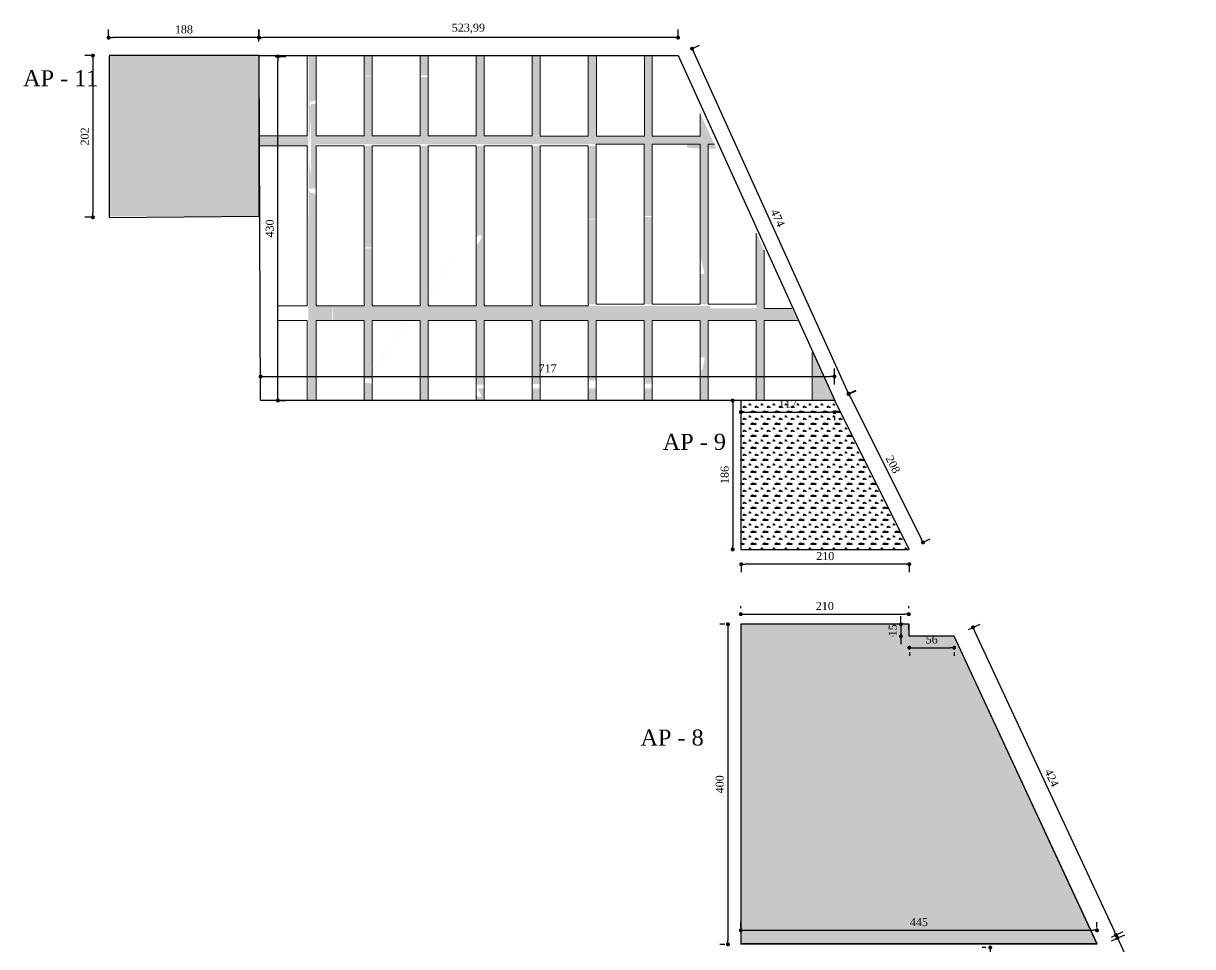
# Model space of a CAD drawing. Header units: centimetres. Extents: x -48696 to 156237, y -5617 to 29024.
# Drawn here: x -48598 to -47137, y 11035 to 12188 of the extents above; entities that cross this region are included whole.
import ezdxf

# ---------------------------------------------------------------- set-up
doc = ezdxf.new("R2010")
doc.units = ezdxf.units.CM
doc.layers.add('Pilares Sub-solo', color=7, linetype='Continuous', lineweight=70)
doc.layers.add('Pisos Externos', color=15, linetype='Continuous', lineweight=9)
doc.styles.add('Valéria', font='romantic.ttf', dxfattribs={"height": 10})
doc.dimstyles.new('Cota - 50', dxfattribs={"dimtxt": 10, "dimasz": 5, "dimexe": 10, "dimexo": 20, "dimgap": 5, "dimtad": 1, "dimtxsty": 'Valéria', "dimblk": 'DOT', "dimcen": 0, "dimclrd": 12, "dimclre": 12, "dimclrt": 2, "dimazin": 2, "dimtfac": 1, "dimtix": 1, "dimtmove": 0, "dimatfit": 3, "dimldrblk": 'DOT', "dimfxl": 1, "dimarcsym": 0})
pattern_1 = [(360, (-31923.786, 10697.409), (15, 15), [2.25, -0.45, 0.6, -0.45, 2.25, -9]), (360, (-31924.536, 10697.859), (15, 15), [1.5, -1.125, 2.25, -1.125, 1.5, -7.5]), (360, (-31919.286, 10703.859), (15, 15), [1.875, -0.75, 1.875, -10.5]), (360, (-31926.786, 10706.859), (15, 15), [0.75, -1.5, 0.75, -12]), (90, (-31925.286, 10706.859), (-15, 15), [1.35, -13.65]), (90, (-31920.786, 10697.859), (-15, 15), [1.5, -13.5]), (90, (-31917.036, 10703.859), (-15, 15), [1.5, -13.5]), (45, (-31918.836, 10697.709), (9e-15, 15), [1.5, -19.713203]), (135, (-31922.736, 10697.709), (-15, 9e-15), [1.5, -19.713203]), (63.43495, (-31919.286, 10697.784), (8e-10, 15), [1.5, -32.04102]), (75.963757, (-31920.0362, 10697.859), (5e-10, 15), [1.5, -60.346584]), (75.963757, (-31916.2862, 10703.859), (5e-10, 15), [1.2, -60.646584]), (75.963757, (-31924.9862, 10706.859), (5e-10, 15), [1.05, -60.796584]), (104.036243, (-31921.5362, 10697.859), (-5e-10, 15), [1.5, -60.346584]), (104.036243, (-31917.7862, 10703.859), (-5e-10, 15), [1.2, -60.646584]), (104.036243, (-31925.5862, 10706.859), (-5e-10, 15), [1.05, -60.796584]), (116.56505, (-31922.286, 10697.784), (-6e-09, 15), [1.5, -32.041002])]

# ---------------------------------------------------------------- blocks, each defined once
blk = doc.blocks.new('_Dot')
at = {"color": 0, "linetype": 'ByBlock', "lineweight": -2}
blk.add_line((-0.5, 0), (-1, 0), dxfattribs=at)
at = {"color": 0, "linetype": 'ByBlock', "const_width": 0.5}
blk.add_lwpolyline([(-0.25, 0, 1), (0.25, 0, 1)], format="xyb", close=True, dxfattribs=at)
blk = doc.blocks.new('*D1870')
at = {"color": 12, "lineweight": -2, "transparency": 16777216}
for p, q in [((-47395.6, 11033.5), (-47400, 11033.5)), ((-47390, 11028.5), (-47390, 10855.5)), ((-47395.5, 10850.5), (-47400, 10850.5))]:
    blk.add_line(p, q, dxfattribs=at)
at = {"layer": 'Defpoints', "color": 0, "transparency": 16777216}
for p in [(-47375.6, 11033.5), (-47390, 10850.5), (-47375.5, 10850.5)]:
    blk.add_point(p, dxfattribs=at)
at = {"color": 12, "lineweight": -2, "transparency": 16777216, "xscale": 5, "yscale": 5, "zscale": 5}
for p, rotation in [((-47390, 11033.5), 90), ((-47390, 10850.5), 270)]:
    blk.add_blockref('_Dot', p, dxfattribs=dict(at, rotation=rotation))
at = {"color": 2, "transparency": 16777216, "insert": (-47400.1, 10942), "char_height": 10, "attachment_point": 5, "rotation": 90, "style": 'Valéria'}
blk.add_mtext('183', dxfattribs=at)
blk = doc.blocks.new('*D1871')
at = {"color": 12, "lineweight": -2, "transparency": 16777216}
for p, q in [((-47238.3, 11041.9), (-47222, 11049.5)), ((-47228.9, 11040.8), (-47148.3, 10867.6)), ((-47153.5, 10859.7), (-47137.1, 10867.3))]:
    blk.add_line(p, q, dxfattribs=at)
at = {"layer": 'Defpoints', "color": 0, "transparency": 16777216}
for p in [(-47256.5, 11033.5), (-47146.2, 10863.1), (-47171.7, 10851.2)]:
    blk.add_point(p, dxfattribs=at)
at = {"color": 12, "lineweight": -2, "transparency": 16777216, "xscale": 5, "yscale": 5, "zscale": 5}
for p, rotation in [((-47231, 11045.3), 114.9621937027988), ((-47146.2, 10863.1), 294.9621937027988)]:
    blk.add_blockref('_Dot', p, dxfattribs=dict(at, rotation=rotation))
at = {"color": 2, "transparency": 16777216, "insert": (-47179.4, 10958.5), "char_height": 10, "attachment_point": 5, "rotation": 294.9622, "style": 'Valéria'}
blk.add_mtext('201', dxfattribs=at)
blk = doc.blocks.new('*D1872')
at = {"color": 12, "lineweight": -2, "transparency": 16777216}
for p, q in [((-47701.7, 11058.4), (-47701.7, 11065)), ((-47256.7, 11058.4), (-47256.7, 11065)), ((-47696.7, 11055), (-47261.7, 11055))]:
    blk.add_line(p, q, dxfattribs=at)
at = {"layer": 'Defpoints', "color": 0, "transparency": 16777216}
for p in [(-47256.7, 11055), (-47701.7, 11038.4), (-47256.7, 11038.4)]:
    blk.add_point(p, dxfattribs=at)
at = {"color": 12, "lineweight": -2, "transparency": 16777216, "xscale": 5, "yscale": 5, "zscale": 5, "rotation": 180}
blk.add_blockref('_Dot', (-47701.7, 11055), dxfattribs=at)
at = {"color": 12, "lineweight": -2, "transparency": 16777216, "xscale": 5, "yscale": 5, "zscale": 5}
blk.add_blockref('_Dot', (-47256.7, 11055), dxfattribs=at)
at = {"color": 2, "transparency": 16777216, "insert": (-47479.2, 11065.1), "char_height": 10, "attachment_point": 5, "style": 'Valéria'}
blk.add_mtext('445', dxfattribs=at)
blk = doc.blocks.new('*D1873')
at = {"color": 12, "lineweight": -2, "transparency": 16777216}
for p, q in [((-47721.7, 11437.4), (-47727.8, 11437.4)), ((-47717.8, 11432.4), (-47717.8, 11042.4)), ((-47721.7, 11037.4), (-47727.8, 11037.4))]:
    blk.add_line(p, q, dxfattribs=at)
at = {"layer": 'Defpoints', "color": 0, "transparency": 16777216}
for p in [(-47701.7, 11437.4), (-47717.8, 11037.4), (-47701.7, 11037.4)]:
    blk.add_point(p, dxfattribs=at)
at = {"color": 12, "lineweight": -2, "transparency": 16777216, "xscale": 5, "yscale": 5, "zscale": 5}
for p, rotation in [((-47717.8, 11437.4), 90), ((-47717.8, 11037.4), 270)]:
    blk.add_blockref('_Dot', p, dxfattribs=dict(at, rotation=rotation))
at = {"color": 2, "transparency": 16777216, "insert": (-47728, 11237.4), "char_height": 10, "attachment_point": 5, "rotation": 90, "style": 'Valéria'}
blk.add_mtext('400', dxfattribs=at)
blk = doc.blocks.new('*D1874')
at = {"color": 12, "lineweight": -2, "transparency": 16777216}
for p, q in [((-47417.2, 11430.9), (-47402.5, 11437.7)), ((-47409.5, 11429), (-47234.9, 11053.6)), ((-47238.3, 11046.5), (-47223.7, 11053.3))]:
    blk.add_line(p, q, dxfattribs=at)
at = {"layer": 'Defpoints', "color": 0, "transparency": 16777216}
for p in [(-47435.3, 11422.5), (-47232.8, 11049.1), (-47256.5, 11038)]:
    blk.add_point(p, dxfattribs=at)
at = {"color": 12, "lineweight": -2, "transparency": 16777216, "xscale": 5, "yscale": 5, "zscale": 5}
for p, rotation in [((-47411.6, 11433.5), 114.9456334177463), ((-47232.8, 11049.1), 294.9456334177463)]:
    blk.add_blockref('_Dot', p, dxfattribs=dict(at, rotation=rotation))
at = {"color": 2, "transparency": 16777216, "insert": (-47313.1, 11245.5), "char_height": 10, "attachment_point": 5, "rotation": 294.9456, "style": 'Valéria'}
blk.add_mtext('424', dxfattribs=at)
blk = doc.blocks.new('*D1851')
at = {"color": 12, "lineweight": -2, "transparency": 16777216}
for p, q in [((-47701.7, 11457.4), (-47701.7, 11460.1)), ((-47491.7, 11457.4), (-47491.7, 11460.1)), ((-47696.7, 11450.1), (-47496.7, 11450.1))]:
    blk.add_line(p, q, dxfattribs=at)
at = {"layer": 'Defpoints', "color": 0, "transparency": 16777216}
for p in [(-47491.7, 11450.1), (-47701.7, 11437.4), (-47491.7, 11437.4)]:
    blk.add_point(p, dxfattribs=at)
at = {"color": 12, "lineweight": -2, "transparency": 16777216, "xscale": 5, "yscale": 5, "zscale": 5, "rotation": 180}
blk.add_blockref('_Dot', (-47701.7, 11450.1), dxfattribs=at)
at = {"color": 12, "lineweight": -2, "transparency": 16777216, "xscale": 5, "yscale": 5, "zscale": 5}
blk.add_blockref('_Dot', (-47491.7, 11450.1), dxfattribs=at)
at = {"color": 2, "transparency": 16777216, "insert": (-47596.7, 11460.2), "char_height": 10, "attachment_point": 5, "style": 'Valéria'}
blk.add_mtext('210', dxfattribs=at)
blk = doc.blocks.new('*D1875')
at = {"color": 12, "lineweight": -2, "transparency": 16777216}
for p, q in [((-47501.7, 11442.4), (-47501.7, 11447.4)), ((-47511.1, 11437.4), (-47511.7, 11437.4)), ((-47501.7, 11437.4), (-47501.7, 11422.4)), ((-47511.1, 11422.4), (-47511.7, 11422.4)), ((-47501.7, 11417.4), (-47501.7, 11412.4))]:
    blk.add_line(p, q, dxfattribs=at)
at = {"layer": 'Defpoints', "color": 0, "transparency": 16777216}
for p in [(-47491.1, 11437.4), (-47501.7, 11422.4), (-47491.1, 11422.4)]:
    blk.add_point(p, dxfattribs=at)
at = {"color": 12, "lineweight": -2, "transparency": 16777216, "xscale": 5, "yscale": 5, "zscale": 5}
for p, rotation in [((-47501.7, 11437.4), 270), ((-47501.7, 11422.4), 90)]:
    blk.add_blockref('_Dot', p, dxfattribs=dict(at, rotation=rotation))
at = {"color": 2, "transparency": 16777216, "insert": (-47511.9, 11429.9), "char_height": 10, "attachment_point": 5, "rotation": 90, "style": 'Valéria'}
blk.add_mtext('15', dxfattribs=at)
blk = doc.blocks.new('*D1876')
at = {"color": 12, "lineweight": -2, "transparency": 16777216}
for p, q in [((-47491.1, 11402.6), (-47491.1, 11398.2)), ((-47486.1, 11408.2), (-47440.1, 11408.2)), ((-47435.1, 11402.5), (-47435.1, 11398.2))]:
    blk.add_line(p, q, dxfattribs=at)
at = {"layer": 'Defpoints', "color": 0, "transparency": 16777216}
for p in [(-47491.1, 11422.6), (-47435.1, 11422.5), (-47435.1, 11408.2)]:
    blk.add_point(p, dxfattribs=at)
at = {"color": 12, "lineweight": -2, "transparency": 16777216, "xscale": 5, "yscale": 5, "zscale": 5, "rotation": 180}
blk.add_blockref('_Dot', (-47491.1, 11408.2), dxfattribs=at)
at = {"color": 12, "lineweight": -2, "transparency": 16777216, "xscale": 5, "yscale": 5, "zscale": 5}
blk.add_blockref('_Dot', (-47435.1, 11408.2), dxfattribs=at)
at = {"color": 2, "transparency": 16777216, "insert": (-47463.1, 11418.4), "char_height": 10, "attachment_point": 5, "style": 'Valéria'}
blk.add_mtext('56', dxfattribs=at)
blk = doc.blocks.new('*D1877')
at = {"color": 12, "lineweight": -2, "transparency": 16777216}
for p, q in [((-47701.2, 11510.8), (-47701.2, 11502.5)), ((-47496.2, 11512.5), (-47696.2, 11512.5)), ((-47491.2, 11510.8), (-47491.2, 11502.5))]:
    blk.add_line(p, q, dxfattribs=at)
at = {"layer": 'Defpoints', "color": 0, "transparency": 16777216}
for p in [(-47701.2, 11530.8), (-47491.2, 11530.8), (-47701.2, 11512.5)]:
    blk.add_point(p, dxfattribs=at)
at = {"color": 12, "lineweight": -2, "transparency": 16777216, "xscale": 5, "yscale": 5, "zscale": 5, "rotation": 180}
blk.add_blockref('_Dot', (-47701.2, 11512.5), dxfattribs=at)
at = {"color": 12, "lineweight": -2, "transparency": 16777216, "xscale": 5, "yscale": 5, "zscale": 5}
blk.add_blockref('_Dot', (-47491.2, 11512.5), dxfattribs=at)
at = {"color": 2, "transparency": 16777216, "insert": (-47596.2, 11522.6), "char_height": 10, "attachment_point": 5, "style": 'Valéria'}
blk.add_mtext('210', dxfattribs=at)
blk = doc.blocks.new('*D1878')
at = {"color": 12, "lineweight": -2, "transparency": 16777216}
for p, q in [((-47566.4, 11726), (-47558.1, 11730.2)), ((-47564.8, 11721.2), (-47476.2, 11544.2)), ((-47473.4, 11540), (-47465.1, 11544.2))]:
    blk.add_line(p, q, dxfattribs=at)
at = {"layer": 'Defpoints', "color": 0, "transparency": 16777216}
for p in [(-47584.3, 11717.1), (-47491.3, 11531), (-47474, 11539.7)]:
    blk.add_point(p, dxfattribs=at)
at = {"color": 12, "lineweight": -2, "transparency": 16777216, "xscale": 5, "yscale": 5, "zscale": 5}
for p, rotation in [((-47567.1, 11725.7), 116.572057924734), ((-47474, 11539.7), 296.5720579247339)]:
    blk.add_blockref('_Dot', p, dxfattribs=dict(at, rotation=rotation))
at = {"color": 2, "transparency": 16777216, "insert": (-47511.5, 11637.2), "char_height": 10, "attachment_point": 5, "rotation": 296.5721, "style": 'Valéria'}
blk.add_mtext('208', dxfattribs=at)
blk = doc.blocks.new('*D1879')
at = {"color": 12, "lineweight": -2, "transparency": 16777216}
for p, q in [((-47721.6, 11717), (-47721.8, 11717)), ((-47711.8, 11712), (-47711.8, 11536)), ((-47721.7, 11531), (-47721.8, 11531))]:
    blk.add_line(p, q, dxfattribs=at)
at = {"layer": 'Defpoints', "color": 0, "transparency": 16777216}
for p in [(-47701.6, 11717), (-47711.8, 11531), (-47701.7, 11531)]:
    blk.add_point(p, dxfattribs=at)
at = {"color": 12, "lineweight": -2, "transparency": 16777216, "xscale": 5, "yscale": 5, "zscale": 5}
for p, rotation in [((-47711.8, 11717), 90), ((-47711.8, 11531), 270)]:
    blk.add_blockref('_Dot', p, dxfattribs=dict(at, rotation=rotation))
at = {"color": 2, "transparency": 16777216, "insert": (-47721.9, 11624), "char_height": 10, "attachment_point": 5, "rotation": 90, "style": 'Valéria'}
blk.add_mtext('186', dxfattribs=at)
blk = doc.blocks.new('*D1880')
at = {"color": 12, "lineweight": -2, "transparency": 16777216}
for p, q in [((-47701.6, 11697.1), (-47701.6, 11692.5)), ((-47696.6, 11702.5), (-47589.6, 11702.5)), ((-47584.6, 11697.1), (-47584.6, 11692.5))]:
    blk.add_line(p, q, dxfattribs=at)
at = {"layer": 'Defpoints', "color": 0, "transparency": 16777216}
for p in [(-47701.6, 11717.1), (-47584.6, 11717.1), (-47584.6, 11702.5)]:
    blk.add_point(p, dxfattribs=at)
at = {"color": 12, "lineweight": -2, "transparency": 16777216, "xscale": 5, "yscale": 5, "zscale": 5, "rotation": 180}
blk.add_blockref('_Dot', (-47701.6, 11702.5), dxfattribs=at)
at = {"color": 12, "lineweight": -2, "transparency": 16777216, "xscale": 5, "yscale": 5, "zscale": 5}
blk.add_blockref('_Dot', (-47584.6, 11702.5), dxfattribs=at)
at = {"color": 2, "transparency": 16777216, "insert": (-47643.1, 11712.6), "char_height": 10, "attachment_point": 5, "style": 'Valéria'}
blk.add_mtext('117', dxfattribs=at)
blk = doc.blocks.new('*D1852')
at = {"color": 12, "lineweight": -2, "transparency": 16777216}
for p, q in [((-47762.2, 12157), (-47753.5, 12161)), ((-47568.9, 11729.7), (-47760.5, 12152.3)), ((-47566.4, 11725.3), (-47557.7, 11729.3))]:
    blk.add_line(p, q, dxfattribs=at)
at = {"layer": 'Defpoints', "color": 0, "transparency": 16777216}
for p in [(-47762.6, 12156.8), (-47780.4, 12148.8), (-47584.6, 11717.1)]:
    blk.add_point(p, dxfattribs=at)
at = {"color": 12, "lineweight": -2, "transparency": 16777216, "xscale": 5, "yscale": 5, "zscale": 5}
for p, rotation in [((-47762.6, 12156.8), 114.3935146182855), ((-47566.9, 11725.1), 294.3935146182855)]:
    blk.add_blockref('_Dot', p, dxfattribs=dict(at, rotation=rotation))
at = {"color": 2, "transparency": 16777216, "insert": (-47655.5, 11945.2), "char_height": 10, "attachment_point": 5, "rotation": 294.3935, "style": 'Valéria'}
blk.add_mtext('474', dxfattribs=at)
blk = doc.blocks.new('*D1881')
at = {"color": 12, "lineweight": -2, "transparency": 16777216}
for p, q in [((-48304.1, 12165.8), (-48304.1, 12180.7)), ((-47785.1, 12170.7), (-48299.1, 12170.7)), ((-47780.1, 12168.1), (-47780.1, 12180.7))]:
    blk.add_line(p, q, dxfattribs=at)
at = {"layer": 'Defpoints', "color": 0, "transparency": 16777216}
for p in [(-48304.1, 12170.7), (-48304.1, 12145.8), (-47780.1, 12148.1)]:
    blk.add_point(p, dxfattribs=at)
at = {"color": 12, "lineweight": -2, "transparency": 16777216, "xscale": 5, "yscale": 5, "zscale": 5, "rotation": 180}
blk.add_blockref('_Dot', (-48304.1, 12170.7), dxfattribs=at)
at = {"color": 12, "lineweight": -2, "transparency": 16777216, "xscale": 5, "yscale": 5, "zscale": 5}
blk.add_blockref('_Dot', (-47780.1, 12170.7), dxfattribs=at)
at = {"color": 2, "transparency": 16777216, "insert": (-48042.1, 12181.9), "char_height": 10, "attachment_point": 5, "style": 'Valéria'}
blk.add_mtext('523,99', dxfattribs=at)
blk = doc.blocks.new('*D1882')
at = {"color": 12, "lineweight": -2, "transparency": 16777216}
for p, q in [((-48301.7, 11737.1), (-48301.7, 11757.1)), ((-48296.7, 11747.1), (-47589.7, 11747.1)), ((-47584.7, 11737.1), (-47584.7, 11757.1))]:
    blk.add_line(p, q, dxfattribs=at)
at = {"layer": 'Defpoints', "color": 0, "transparency": 16777216}
for p in [(-47584.7, 11747.1), (-48301.7, 11717.1), (-47584.7, 11717.1)]:
    blk.add_point(p, dxfattribs=at)
at = {"color": 12, "lineweight": -2, "transparency": 16777216, "xscale": 5, "yscale": 5, "zscale": 5, "rotation": 180}
blk.add_blockref('_Dot', (-48301.7, 11747.1), dxfattribs=at)
at = {"color": 12, "lineweight": -2, "transparency": 16777216, "xscale": 5, "yscale": 5, "zscale": 5}
blk.add_blockref('_Dot', (-47584.7, 11747.1), dxfattribs=at)
at = {"color": 2, "transparency": 16777216, "insert": (-47943.2, 11757.2), "char_height": 10, "attachment_point": 5, "style": 'Valéria'}
blk.add_mtext('717', dxfattribs=at)
blk = doc.blocks.new('*D1856')
at = {"color": 12, "lineweight": -2, "transparency": 16777216}
for p, q in [((-48283.6, 12147.1), (-48270.1, 12147.1)), ((-48280.1, 11722.1), (-48280.1, 12142.1)), ((-48281.7, 11717.1), (-48270.1, 11717.1))]:
    blk.add_line(p, q, dxfattribs=at)
at = {"layer": 'Defpoints', "color": 0, "transparency": 16777216}
for p in [(-48303.6, 12147.1), (-48280.1, 12147.1), (-48301.7, 11717.1)]:
    blk.add_point(p, dxfattribs=at)
at = {"color": 12, "lineweight": -2, "transparency": 16777216, "xscale": 5, "yscale": 5, "zscale": 5}
for p, rotation in [((-48280.1, 12147.1), 90), ((-48280.1, 11717.1), 270)]:
    blk.add_blockref('_Dot', p, dxfattribs=dict(at, rotation=rotation))
at = {"color": 2, "transparency": 16777216, "insert": (-48290.2, 11932.1), "char_height": 10, "attachment_point": 5, "rotation": 90, "style": 'Valéria'}
blk.add_mtext('430', dxfattribs=at)
blk = doc.blocks.new('*D1883')
at = {"color": 12, "lineweight": -2, "transparency": 16777216}
for p, q in [((-48491.6, 12168.1), (-48491.6, 12180.7)), ((-48308.6, 12170.7), (-48486.6, 12170.7)), ((-48303.6, 12168.1), (-48303.6, 12180.7))]:
    blk.add_line(p, q, dxfattribs=at)
at = {"layer": 'Defpoints', "color": 0, "transparency": 16777216}
for p in [(-48491.6, 12170.7), (-48491.6, 12148.1), (-48303.6, 12148.1)]:
    blk.add_point(p, dxfattribs=at)
at = {"color": 12, "lineweight": -2, "transparency": 16777216, "xscale": 5, "yscale": 5, "zscale": 5, "rotation": 180}
blk.add_blockref('_Dot', (-48491.6, 12170.7), dxfattribs=at)
at = {"color": 12, "lineweight": -2, "transparency": 16777216, "xscale": 5, "yscale": 5, "zscale": 5}
blk.add_blockref('_Dot', (-48303.6, 12170.7), dxfattribs=at)
at = {"color": 2, "transparency": 16777216, "insert": (-48397.6, 12180.8), "char_height": 10, "attachment_point": 5, "style": 'Valéria'}
blk.add_mtext('188', dxfattribs=at)
blk = doc.blocks.new('*D1857')
at = {"color": 12, "lineweight": -2, "transparency": 16777216}
for p, q in [((-48511.6, 12148.1), (-48521.3, 12148.1)), ((-48511.3, 12143.1), (-48511.3, 11951.1)), ((-48511, 11946.1), (-48521.3, 11946.1))]:
    blk.add_line(p, q, dxfattribs=at)
at = {"layer": 'Defpoints', "color": 0, "transparency": 16777216}
for p in [(-48491.6, 12148.1), (-48511.3, 11946.1), (-48491, 11946.1)]:
    blk.add_point(p, dxfattribs=at)
at = {"color": 12, "lineweight": -2, "transparency": 16777216, "xscale": 5, "yscale": 5, "zscale": 5}
for p, rotation in [((-48511.3, 12148.1), 90), ((-48511.3, 11946.1), 270)]:
    blk.add_blockref('_Dot', p, dxfattribs=dict(at, rotation=rotation))
at = {"color": 2, "transparency": 16777216, "insert": (-48521.4, 12047.1), "char_height": 10, "attachment_point": 5, "rotation": 90, "style": 'Valéria'}
blk.add_mtext('202', dxfattribs=at)

msp = doc.modelspace()

# ---------------------------------------------------------------- hatches: boundary and pattern name
h = msp.add_hatch()
h.set_pattern_fill('GRASS2', color=74, scale=15, pattern_type=2)
h.set_pattern_definition([(360, (-31989.219, -1588.476), (15, 15), [2.25, -0.45, 0.6, -0.45, 2.25, -9]), (360, (-31989.969, -1588.026), (15, 15), [1.5, -1.125, 2.25, -1.125, 1.5, -7.5]), (360, (-31984.719, -1582.026), (15, 15), [1.875, -0.75, 1.875, -10.5]), (360, (-31992.219, -1579.026), (15, 15), [0.75, -1.5, 0.75, -12]), (90, (-31990.719, -1579.026), (-15, 15), [1.35, -13.65]), (90, (-31986.219, -1588.026), (-15, 15), [1.5, -13.5]), (90, (-31982.469, -1582.026), (-15, 15), [1.5, -13.5]), (45, (-31984.269, -1588.176), (9e-15, 15), [1.5, -19.713203]), (135, (-31988.169, -1588.176), (-15, 9e-15), [1.5, -19.713203]), (63.43495, (-31984.719, -1588.1015), (8e-10, 15), [1.5, -32.04102]), (75.963757, (-31985.4687, -1588.0265), (5e-10, 15), [1.5, -60.346584]), (75.963757, (-31981.7187, -1582.0265), (5e-10, 15), [1.2, -60.646584]), (75.963757, (-31990.4187, -1579.0265), (5e-10, 15), [1.05, -60.796584]), (104.036243, (-31986.9687, -1588.0265), (-5e-10, 15), [1.5, -60.346584]), (104.036243, (-31983.2187, -1582.0265), (-5e-10, 15), [1.2, -60.646584]), (104.036243, (-31991.0187, -1579.0265), (-5e-10, 15), [1.05, -60.796584]), (116.56505, (-31987.719, -1588.1015), (-6e-09, 15), [1.5, -32.041002])])
h.paths.add_polyline_path([(-48092.32187, 11717.13346), (-48102.32183, 11717.13346), (-48102.32183, 11732.8559), (-48092.32187, 11732.8559)])
h.paths.add_polyline_path([(-48022.32191, 11732.11585), (-48030.30342, 11732.24153), (-48025.6103, 11722.29412), (-48026.68266, 11721.41362), (-48030.66907, 11722.27499), (-48032.32187, 11723.72235), (-48032.32379, 11717.11601), (-48022.32191, 11717.11601)])
h.paths.add_polyline_path([(-47952.32194, 11717.09275), (-47962.32191, 11717.09275), (-47962.32191, 11732.11585), (-47952.32194, 11732.11585)])
h.paths.add_polyline_path([(-47882.28675, 11717.07238), (-47892.32194, 11717.07238), (-47892.32194, 11732.19779), (-47882.28675, 11732.19779)])
h.paths.add_polyline_path([(-47812.32202, 11717.05204), (-47822.32198, 11717.05204), (-47822.32198, 11732.45427), (-47812.32202, 11732.45427)])
h.paths.add_polyline_path([(-47742.63557, 11790.31162), (-47742.32205, 11717.03168), (-47752.32202, 11717.05203), (-47752.54556, 11751.81834), (-47749.29585, 11757.40884)])
h.paths.add_polyline_path([(-47682.32199, 11926.23083), (-47672.32203, 11904.93913), (-47672.2681, 11717.02669), (-47682.32205, 11717.05202)])
h.paths.add_polyline_path([(-47612.32209, 11777.18858), (-47612.32209, 11717.05201), (-47602.32213, 11717.05201), (-47602.32213, 11755.89688)])
h.paths.add_polyline_path([(-47602.32213, 11755.89688), (-47602.31098, 11717.04677), (-47584.0756, 11717.04677)])
h.paths.add_polyline_path([(-47672.32203, 11831.93871), (-47672.32203, 11817.05201), (-47631.04454, 11817.05201), (-47638.0363, 11831.93871)])
h.paths.add_polyline_path([(-47682.32205, 11817.05202), (-47739.98452, 11817.05202), (-47739.98452, 11832.40115), (-47682.32205, 11832.40115)])
h.paths.add_polyline_path([(-47812.32195, 11911.57062), (-47822.32192, 11911.57062), (-47822.32192, 11946.30147), (-47812.32195, 11946.30147)])
h.paths.add_polyline_path([(-47752.36857, 12075.37249), (-47731.96926, 12031.93871), (-47742.32199, 12031.93871), (-47742.32199, 11853.16688), (-47749.41404, 11885.8761), (-47752.32195, 11897.475), (-47752.32195, 12031.93871), (-47768.6404, 12032.96661), (-47769.42411, 12047.30485), (-47752.36857, 12047.30485)])
h.paths.add_polyline_path([(-47882.32192, 11912.29601), (-47892.32194, 11912.29601), (-47892.32194, 11942.88111), (-47882.32192, 11942.88111)])
h.paths.add_polyline_path([(-47952.32194, 11912.70885), (-47962.32184, 11912.70885), (-47962.32184, 11942.67158), (-47952.32194, 11942.67158)])
h.paths.add_polyline_path([(-48092.3218, 11912.67278), (-48102.32177, 11912.67278), (-48102.32177, 11942.94742), (-48092.3218, 11942.94742)])
h.paths.add_polyline_path([(-48162.32177, 11908.50797), (-48172.32177, 11908.50797), (-48172.32177, 11944.09007), (-48162.32177, 11944.09007)])
h.paths.add_polyline_path([(-47822.36857, 12118.7612), (-47812.36857, 12118.7612), (-47812.36857, 12147.30485), (-47822.36857, 12147.30485)])
h.paths.add_polyline_path([(-47882.36857, 12122.58455), (-47892.36857, 12122.58455), (-47892.36857, 12147.43607), (-47882.36857, 12147.43607)])
h.paths.add_polyline_path([(-47952.36857, 12123.26468), (-47962.36857, 12123.26468), (-47962.36857, 12147.56729), (-47952.36857, 12147.56729)])
h.paths.add_polyline_path([(-48022.36857, 12123.31357), (-48032.36857, 12123.31357), (-48032.36857, 12147.6985), (-48022.36857, 12147.6985)])
h.paths.add_polyline_path([(-48092.36857, 12123.35593), (-48102.36857, 12123.35593), (-48102.36857, 12147.96094), (-48092.36857, 12147.96094)])
h.paths.add_polyline_path([(-48162.36857, 12123.09945), (-48172.36857, 12123.09945), (-48172.36857, 12148.09324), (-48162.36857, 12148.09324)])
edge = h.paths.add_edge_path()
edge.add_line((-48172.32179, 11740.10694), (-48162.32183, 11738.07831))
edge.add_line((-48162.32183, 11738.07831), (-48162.32183, 11717.15381))
edge.add_line((-48162.32183, 11717.15381), (-48172.32179, 11717.15381))
edge.add_line((-48172.32179, 11717.15381), (-48171.98665, 11740.08583))
edge.add_line((-48022.32184, 11942.67158), (-48032.3218, 11942.72063))
edge.add_line((-48032.3218, 11942.72063), (-48032.3218, 11921.05666))
edge.add_line((-48032.3218, 11921.05666), (-48027.93192, 11923.93645))
edge.add_line((-48027.93192, 11923.93645), (-48024.64443, 11922.58265))
edge.add_line((-48024.64443, 11922.58265), (-48029.87109, 11912.76301))
edge.add_line((-48029.87109, 11912.76301), (-48022.32184, 11912.88221))
edge.add_line((-48022.32184, 11912.88221), (-48022.30094, 11942.71361))
h.paths.add_polyline_path([(-48242.32179, 11717.17708), (-48232.32179, 11717.17417), (-48232.32179, 11816.93815), (-48212.05545, 11816.93815), (-48212.14325, 11823.26494), (-48211.38581, 11835.29055), (-48232.32173, 11835.29055), (-48232.32173, 11971.5229), (-48233.91787, 11975.90241), (-48239.65999, 11976.74703), (-48241.76199, 11981.70873), (-48235.4784, 11981.79585), (-48237.84471, 11995.73236), (-48239.80408, 12004.36169), (-48240.63591, 12014.22811), (-48241.22033, 12020.27021), (-48241.22033, 12022.62135), (-48241.27752, 12026.74425), (-48241.39979, 12029.87934), (-48241.39979, 12033.9098), (-48241.2501, 12037.24024), (-48239.56836, 12061.08376), (-48235.24792, 12085.12895), (-48240.98994, 12085.97336), (-48239.75517, 12090.24207), (-48233.86163, 12091.8027), (-48232.36857, 12095.49089), (-48232.36857, 12148.07341), (-48241.51404, 12148.09055)])
h.paths.add_polyline_path([(-48303.58542, 12048.07341), (-48303.58542, 12148.2069), (-48243.58542, 12148.09443), (-48243.58542, 12048.07341)])
h.paths.add_polyline_path([(-48303.58542, 11947.29056), (-48303.58542, 12035.29055), (-48243.58542, 12035.29055), (-48243.58542, 11947.29056), (-48242.34678, 11947.29056), (-48242.34678, 12148.85672), (-48490.24051, 12148.85672), (-48490.24051, 11947.29056)])
h = msp.add_hatch()
h.set_pattern_fill('GRASS2', color=74, scale=15, pattern_type=2)
h.set_pattern_definition([(360, (-29018.802, 6679.39), (15, 15), [2.25, -0.45, 0.6, -0.45, 2.25, -9]), (360, (-29019.552, 6679.84), (15, 15), [1.5, -1.125, 2.25, -1.125, 1.5, -7.5]), (360, (-29014.302, 6685.84), (15, 15), [1.875, -0.75, 1.875, -10.5]), (360, (-29021.802, 6688.84), (15, 15), [0.75, -1.5, 0.75, -12]), (90, (-29020.302, 6688.84), (-15, 15), [1.35, -13.65]), (90, (-29015.802, 6679.84), (-15, 15), [1.5, -13.5]), (90, (-29012.052, 6685.84), (-15, 15), [1.5, -13.5]), (45, (-29013.852, 6679.69), (9e-15, 15), [1.5, -19.713203]), (135, (-29017.752, 6679.69), (-15, 9e-15), [1.5, -19.713203]), (63.43495, (-29014.302, 6679.765), (8e-10, 15), [1.5, -32.04102]), (75.963757, (-29015.052, 6679.8397), (5e-10, 15), [1.5, -60.346584]), (75.963757, (-29011.302, 6685.8397), (5e-10, 15), [1.2, -60.646584]), (75.963757, (-29020.002, 6688.8397), (5e-10, 15), [1.05, -60.796584]), (104.036243, (-29016.552, 6679.8397), (-5e-10, 15), [1.5, -60.346584]), (104.036243, (-29012.802, 6685.8397), (-5e-10, 15), [1.2, -60.646584]), (104.036243, (-29020.602, 6688.8397), (-5e-10, 15), [1.05, -60.796584]), (116.56505, (-29017.302, 6679.765), (-6e-09, 15), [1.5, -32.041002])])
h.paths.add_polyline_path([(-48211.38581, 11835.29055), (-47739.74392, 11835.29055), (-47739.74392, 11817.05202), (-48211.38581, 11817.05202)])
h.paths.add_polyline_path([(-48162.32177, 11744.3606), (-48172.32173, 11744.3606), (-48172.32173, 11817.05202), (-48162.32177, 11817.05202)])
h.paths.add_polyline_path([(-48092.32187, 11732.6901), (-48102.32177, 11732.6901), (-48102.32177, 11817.05202), (-48092.32187, 11817.05202)])
h.paths.add_polyline_path([(-48022.32185, 11736.74617), (-48032.32181, 11736.74617), (-48032.32181, 11816.93815), (-48022.32185, 11816.93815)])
h.paths.add_polyline_path([(-47952.32188, 11737.5722), (-47962.32185, 11737.5722), (-47962.32185, 11817.11603), (-47952.32188, 11817.11603)])
h.paths.add_polyline_path([(-47882.28669, 11742.50059), (-47892.32188, 11742.50059), (-47892.32188, 11817.05202), (-47882.28669, 11817.05202)])
h.paths.add_polyline_path([(-47812.28673, 11738.02976), (-47822.28669, 11738.02976), (-47822.28669, 11817.05202), (-47812.28673, 11817.05202)])
h.paths.add_polyline_path([(-47742.32199, 11771.23831), (-47752.28673, 11771.23831), (-47752.28673, 11817.05205), (-47742.32199, 11817.05205)])
h.paths.add_polyline_path([(-47742.32196, 11837.38446), (-47752.28669, 11837.38446), (-47752.28669, 11875.28363), (-47742.32196, 11875.28363)])
h.paths.add_polyline_path([(-47812.28669, 11837.38446), (-47822.32192, 11837.38446), (-47822.32192, 11911.70462), (-47812.28669, 11911.70462)])
h.paths.add_polyline_path([(-47882.28666, 11837.38447), (-47892.32194, 11837.38447), (-47892.32194, 11912.39457), (-47882.28666, 11912.39457)])
h.paths.add_polyline_path([(-47952.32185, 11835.29053), (-47962.32184, 11835.29053), (-47962.32184, 11912.71584), (-47952.32185, 11912.71584)])
h.paths.add_polyline_path([(-48022.32181, 11835.29055), (-48032.32177, 11835.29055), (-48032.32177, 11912.74258), (-48022.32181, 11912.74258)])
h.paths.add_polyline_path([(-48092.32177, 11835.29055), (-48102.32177, 11835.29055), (-48102.32177, 11912.63614), (-48092.32177, 11912.63614)])
h.paths.add_polyline_path([(-48162.32174, 11835.29055), (-48172.32177, 11835.29055), (-48172.32177, 11907.1409), (-48162.32174, 11907.1409)])
h.paths.add_polyline_path([(-48172.32173, 12035.29055), (-48162.32177, 12035.29055), (-48162.32177, 11943.94224), (-48172.32173, 11943.94224)])
h.paths.add_polyline_path([(-48102.32174, 12035.29055), (-48092.3218, 12035.29055), (-48092.3218, 11942.84851), (-48102.32174, 11942.84851)])
h.paths.add_polyline_path([(-48032.32177, 12035.29054), (-48022.32184, 12035.29054), (-48022.32184, 11942.71362), (-48032.32177, 11942.71362)])
h.paths.add_polyline_path([(-47962.32181, 12035.29054), (-47952.32194, 12035.29054), (-47952.32194, 11942.66457), (-47962.32181, 11942.66457)])
h.paths.add_polyline_path([(-47892.32185, 12035.29053), (-47882.32192, 12035.29053), (-47882.32192, 11942.91775), (-47892.32185, 11942.91775)])
h.paths.add_polyline_path([(-47822.28666, 12037.38447), (-47812.32195, 12037.38447), (-47812.32195, 11947.66918), (-47822.28666, 11947.66918)])
h.paths.add_polyline_path([(-47767.28993, 12037.38446), (-48232.36857, 12037.38446), (-48232.36857, 12048.07341), (-47767.28993, 12048.07341)])
h.paths.add_polyline_path([(-47812.36857, 12048.07341), (-47822.02029, 12048.07341), (-47822.02029, 12123.65229), (-47812.36857, 12123.65229)])
h.paths.add_polyline_path([(-47882.02029, 12048.07341), (-47892.36857, 12048.07341), (-47892.36857, 12122.68311), (-47882.02029, 12122.68311)])
h.paths.add_polyline_path([(-47952.36857, 12047.54854), (-47962.36857, 12047.54854), (-47962.36857, 12123.27166), (-47952.36857, 12123.27166)])
h.paths.add_polyline_path([(-48022.36857, 12048.07341), (-48032.36857, 12048.07341), (-48032.36857, 12123.32055), (-48022.36857, 12123.32055)])
h.paths.add_polyline_path([(-48092.36857, 12048.07341), (-48102.36857, 12048.07341), (-48102.36857, 12121.54162), (-48092.36857, 12121.54162)])
h.paths.add_polyline_path([(-48162.36857, 12048.07341), (-48172.36857, 12048.07341), (-48172.36857, 12122.25483), (-48162.36857, 12122.25483)])
h.paths.add_polyline_path([(-48232.32173, 11982.09485), (-48238.7741, 11982.09485), (-48238.7741, 12087.51273), (-48232.32173, 12087.51273)])
h = msp.add_hatch()
h.set_pattern_fill('GRASS2', color=74, scale=15, pattern_type=2)
h.set_pattern_definition(pattern_1)
h.paths.add_polyline_path([(-47584.30956, 11717.07705), (-47613.35046, 11717.08549), (-47613.35046, 11717.077), (-47673.35052, 11717.077), (-47683.35043, 11717.08908), (-47683.35043, 11717.03923), (-47699.91126, 11717.04405), (-47701.63085, 11717.11116), (-47701.68502, 11530.82386), (-47491.1545, 11530.82386)])
h = msp.add_hatch()
h.set_pattern_fill('GRASS2', color=74, scale=15, pattern_type=2)
h.set_pattern_definition(pattern_1)
h.paths.add_polyline_path([(-47435.2918, 11422.4663), (-47491.12921, 11422.4663), (-47491.12921, 11437.44842), (-47701.71217, 11437.44842), (-47701.71217, 11038.37198), (-47256.62919, 11038.37198)])

# ---------------------------------------------------------------- linework, layer by layer
for p, q in [((-47491.12921, 11437.44842), (-47701.71217, 11437.44842)), ((-47701.71217, 11437.44842), (-47701.71217, 11038.37198)), ((-47491.12921, 11422.4663), (-47491.12921, 11437.44842)), ((-47435.2918, 11422.4663), (-47491.12921, 11422.4663)), ((-47256.62919, 11038.37198), (-47435.2918, 11422.4663)), ((-47701.71217, 11038.37198), (-47256.62919, 11038.37198))]:
    msp.add_line(p, q)
for points in [[(-48490.96303, 12147.78766), (-48490.96303, 11945.75527), (-48303.58542, 11947.29056), (-48303.58542, 12148.07341), (-48490.96303, 12148.07341)], [(-48303.58542, 12148.07341), (-47807.79943, 12148.07341), (-47780.08061, 12148.07341), (-47584.30956, 11717.07705), (-48301.69915, 11717.07705), (-48303.58542, 12148.07341)], [(-47701.63089, 11716.96903), (-47701.68502, 11530.82386), (-47491.1545, 11530.82386), (-47584.30956, 11717.07705), (-47701.63085, 11717.11116)], [(-47491.12921, 11437.44842), (-47701.71217, 11437.44842), (-47701.71217, 11037.44842), (-47256.46636, 11038.02194), (-47435.1293, 11422.46601), (-47491.12921, 11422.44842), (-47491.71217, 11437.44842)]]:
    msp.add_lwpolyline(points)
at = {"layer": 'Pisos Externos'}
for p, q in [((-47699.91126, 11717.04405), (-47683.35049, 11717.03923)), ((-47683.35049, 11717.03923), (-47683.35043, 11717.11449))]:
    msp.add_line(p, q, dxfattribs=at)
for points in [[(-48303.58542, 12148.07341), (-48303.58542, 12048.07341), (-48243.58542, 12048.07341), (-48243.58542, 12148.07341)], [(-48232.36857, 12148.07341), (-48232.36857, 12048.07341), (-48172.36857, 12048.07341), (-48172.36857, 12148.07341)], [(-48172.36857, 12122.25483), (-48172.36857, 12148.09324)], [(-48162.36857, 12147.94219), (-48162.36857, 12123.09945)], [(-48162.36857, 12147.94219), (-48162.36857, 12047.96094), (-48102.36857, 12047.96094), (-48102.36857, 12147.82972)], [(-48092.36857, 12147.81097), (-48092.36857, 12047.81097), (-48032.36857, 12047.81097), (-48032.36857, 12147.81097)], [(-48032.36857, 12123.32055), (-48032.36857, 12147.96094)], [(-48022.36857, 12147.67976), (-48022.36857, 12047.67976), (-47962.36857, 12047.67976), (-47962.36857, 12147.67976)], [(-47962.36857, 12123.27166), (-47962.36857, 12147.6985)], [(-47952.36857, 12147.54854), (-47952.36857, 12047.54854), (-47892.36857, 12047.54854), (-47892.36857, 12147.54854)], [(-47892.36857, 12122.68311), (-47892.36857, 12147.56729)], [(-47882.02029, 12147.41667), (-47882.02029, 12047.41667), (-47822.02029, 12047.41667), (-47822.02029, 12147.41667)], [(-47812.36857, 12147.28611), (-47812.36857, 12047.28611), (-47752.36857, 12047.28611), (-47752.36857, 12075.37249)], [(-48280.25505, 11835.29055), (-48243.58542, 11835.29055), (-48243.58542, 12035.29055), (-48303.58542, 12035.29055), (-48303.58542, 11947.29056)], [(-47734.52693, 12037.38446), (-47742.32196, 12037.38446), (-47742.32196, 11837.38446), (-47682.32196, 11837.38446), (-47682.32196, 11926.23077)], [(-48232.32173, 11971.5229), (-48232.32173, 11835.29055), (-48211.38581, 11835.29055)], [(-48172.32177, 11944.4956), (-48172.32177, 11907.1409)], [(-48162.32177, 11943.94224), (-48162.32177, 11908.50797)], [(-48102.32177, 11912.63614), (-48102.32177, 11942.94742)], [(-48092.3218, 11942.84851), (-48092.3218, 11912.67278)], [(-48032.3218, 11921.05666), (-48032.3218, 11942.72063)], [(-48022.32184, 11942.71362), (-48022.32184, 11912.75774)], [(-47962.32184, 11912.71584), (-47962.32184, 11942.67158)], [(-47952.32194, 11942.66457), (-47952.32194, 11912.70885)], [(-47892.32194, 11912.39457), (-47892.32194, 11942.88111)], [(-47882.32192, 11942.91775), (-47882.32192, 11912.29601)], [(-47822.32192, 11911.70462), (-47822.32192, 11946.30147)], [(-47812.32195, 11947.66918), (-47812.32195, 11911.57062)], [(-47672.32203, 11904.93913), (-47672.32203, 11831.93871), (-47638.0363, 11831.93871)], [(-48243.50459, 11717.17742), (-48243.50459, 11817.17742), (-48280.25505, 11817.17742)], [(-48172.32173, 11717.17419), (-48172.32173, 11817.17419), (-48232.32173, 11817.17419), (-48232.32173, 11717.17419)], [(-48102.32177, 11717.17419), (-48102.32177, 11817.17419), (-48162.32177, 11817.17419), (-48162.32177, 11717.17419)], [(-48032.32181, 11717.11601), (-48032.32181, 11816.93815), (-48092.32181, 11816.93815), (-48092.32181, 11717.13346)], [(-47962.32191, 11717.11603), (-47962.32185, 11717.11603), (-47962.32185, 11817.11603), (-48022.32185, 11817.11603), (-48022.32185, 11717.11603)], [(-47892.32194, 11717.11603), (-47892.32188, 11717.11603), (-47892.32188, 11817.11603), (-47952.32188, 11817.11603), (-47952.32188, 11717.11603)], [(-47822.32198, 11717.07241), (-47822.28669, 11717.07241), (-47822.28669, 11817.07241), (-47882.28669, 11817.07241), (-47882.28669, 11717.07241)], [(-47752.32202, 11717.05205), (-47752.28673, 11717.05205), (-47752.28673, 11817.05205), (-47812.28673, 11817.05205), (-47812.28673, 11717.05205)], [(-47682.32205, 11717.05205), (-47682.32199, 11717.05205), (-47682.32199, 11817.05205), (-47742.32199, 11817.05205), (-47742.32199, 11717.05205)], [(-47682.32205, 11717.05202), (-47682.32205, 11817.05202), (-47739.74392, 11817.05202)], [(-47631.04454, 11817.05201), (-47672.32209, 11817.05201), (-47672.32209, 11717.05201), (-47612.32209, 11717.05201), (-47612.32209, 11777.18858)], [(-47631.04456, 11817.05205), (-47672.32203, 11817.05205), (-47672.32203, 11717.05205), (-47612.32203, 11717.05205), (-47612.32203, 11777.18845)], [(-47742.32205, 11791.96628), (-47742.32199, 11717.05202)], [(-47576.43571, 11710.37695), (-47576.38237, 11710.37695)]]:
    msp.add_lwpolyline(points, dxfattribs=at)
for points in [[(-48232.32173, 12035.29055), (-48232.32173, 11835.29055), (-48172.32173, 11835.29055), (-48172.32173, 12035.29055)], [(-48162.32174, 12035.29055), (-48162.32174, 11835.29055), (-48102.32174, 11835.29055), (-48102.32174, 12035.29055)], [(-48092.32177, 12035.29054), (-48092.32177, 11835.29054), (-48032.32177, 11835.29054), (-48032.32177, 12035.29054)], [(-48022.32181, 12035.29054), (-48022.32181, 11835.29054), (-47962.32181, 11835.29054), (-47962.32181, 12035.29054)], [(-47952.32185, 12035.29053), (-47952.32185, 11835.29053), (-47892.32185, 11835.29053), (-47892.32185, 12035.29053)], [(-47882.28666, 12037.38447), (-47882.28666, 11837.38447), (-47822.28666, 11837.38447), (-47822.28666, 12037.38447)], [(-47812.28669, 12037.38446), (-47812.28669, 11837.38446), (-47752.28669, 11837.38446), (-47752.28669, 12037.38446)]]:
    msp.add_lwpolyline(points, close=True, dxfattribs=at)

# ---------------------------------------------------------------- texts
at = {"layer": 'Pilares Sub-solo', "color": 7, "char_height": 20, "attachment_point": 1, "style": 'Valéria'}
for s, insert in [('{\\C1;AP - 11}', (-48598.4548, 12129.905)), ('{\\C1;AP - 9}', (-47799.16984, 11675.41501)), ('{\\C1;AP - 8}', (-47826.97352, 11305.83541))]:
    msp.add_mtext_dynamic_manual_height_columns(s, width=228.393323, gutter_width=50, heights=[9.00998], dxfattribs=dict(at, insert=insert))

# ---------------------------------------------------------------- dimensions: what is measured, and where the dimension line sits
for base, p1, p2, picture, middle in [((-48491.58542, 12170.70664), (-48303.58542, 12148.07341), (-48491.58542, 12148.07341), '*D1883', (-48397.58542, 12180.81019)), ((-48304.0756, 12170.70664), (-47780.08061, 12148.07341), (-48304.0756, 12145.78013), '*D1881', (-48042.07811, 12181.85309)), ((-47584.69915, 11747.12025), (-48301.69915, 11717.07705), (-47584.69915, 11717.07714), '*D1882', (-47943.19915, 11757.2238)), ((-47584.63086, 11702.53347), (-47701.63085, 11717.11116), (-47584.63086, 11717.07714), '*D1880', (-47643.13086, 11712.63702)), ((-47701.1545, 11512.48841), (-47491.1545, 11530.82386), (-47701.1545, 11530.82386), '*D1877', (-47596.1545, 11522.59935)), ((-47491.71217, 11450.12169), (-47701.71217, 11437.44842), (-47491.71217, 11437.44842), '*D1851', (-47596.71217, 11460.23264)), ((-47435.1293, 11408.16911), (-47491.12921, 11422.56496), (-47435.1293, 11422.46601), '*D1876', (-47463.12925, 11418.36142)), ((-47256.71217, 11054.9559), (-47701.71217, 11038.37198), (-47256.71217, 11038.37198), '*D1872', (-47479.21217, 11065.14821))]:
    dim = msp.add_linear_dim(base=base, p1=p1, p2=p2, dimstyle='Cota - 50')
    dim.commit()
    dim.dimension.update_dxf_attribs({"geometry": picture, "text_midpoint": middle})
for p1, p2, distance, picture, middle in [((-47584.63086, 11717.07714), (-47780.3935, 12148.76336), -19.52205, '*D1852', (-47655.53124, 11945.15566)), ((-47584.30956, 11717.07705), (-47491.26638, 11531.04757), 19.29506, '*D1878', (-47511.48805, 11637.21629)), ((-47435.2918, 11422.4663), (-47256.46636, 11038.02194), 26.15155, '*D1874', (-47313.10017, 11245.49133)), ((-47256.47832, 11033.46428), (-47171.65227, 10851.2404), 28.08317, '*D1871', (-47179.43902, 10958.47103))]:
    dim = msp.add_aligned_dim(p1=p1, p2=p2, distance=distance, dimstyle='Cota - 50')
    dim.commit()
    dim.dimension.update_dxf_attribs({"geometry": picture, "text_midpoint": middle})
for base, p1, p2, picture, middle in [((-48511.27471, 11946.07436), (-48491.58542, 12148.07341), (-48490.96401, 11946.07436), '*D1857', (-48521.38565, 12047.07388)), ((-48280.13811, 12147.07293), (-48301.69915, 11717.07705), (-48303.58104, 12147.07293), '*D1856', (-48290.24906, 11932.07499)), ((-47711.77631, 11530.96904), (-47701.63089, 11716.96903), (-47701.68498, 11530.96904), '*D1879', (-47721.92424, 11623.96904)), ((-47717.84631, 11037.44842), (-47701.71217, 11437.44842), (-47701.71217, 11037.44842), '*D1873', (-47727.95726, 11237.44842)), ((-47501.71915, 11422.44842), (-47491.12921, 11437.44842), (-47491.12921, 11422.44842), '*D1875', (-47511.91146, 11429.94842)), ((-47389.99669, 10850.46432), (-47375.58026, 11033.46428), (-47375.46107, 10850.46432), '*D1870', (-47400.10024, 10941.9643))]:
    dim = msp.add_linear_dim(base=base, p1=p1, p2=p2, angle=90, dimstyle='Cota - 50')
    dim.commit()
    dim.dimension.update_dxf_attribs({"geometry": picture, "text_midpoint": middle})

doc.saveas('drawing.dxf')
